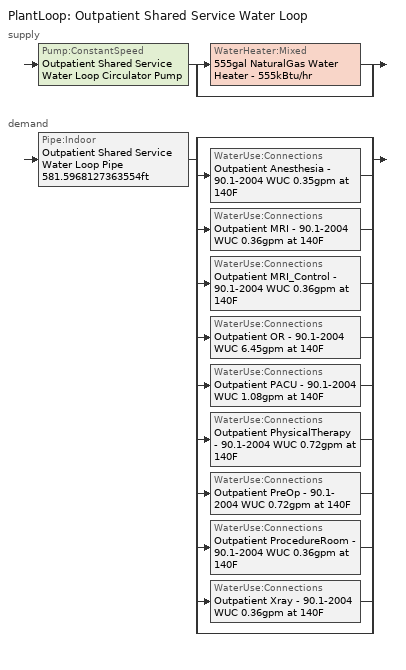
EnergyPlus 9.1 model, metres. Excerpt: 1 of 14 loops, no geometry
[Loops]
PlantLoop 'Outpatient Shared Service Water Loop'
 supply: Pump:ConstantSpeed 'Outpatient Shared Service Water Loop Circulator Pump' > split
  | WaterHeater:Mixed '555gal NaturalGas Water Heater - 555kBtu/hr'
  | bypass
 demand: Pipe:Indoor 'Outpatient Shared Service Water Loop Pipe 581.5968127363554ft' > split
  | bypass
  | WaterUse:Connections 'Outpatient Anesthesia - 90.1-2004 WUC 0.35gpm at 140F'
  | WaterUse:Connections 'Outpatient MRI - 90.1-2004 WUC 0.36gpm at 140F'
  | WaterUse:Connections 'Outpatient MRI_Control - 90.1-2004 WUC 0.36gpm at 140F'
  | WaterUse:Connections 'Outpatient OR - 90.1-2004 WUC 6.45gpm at 140F'
  | WaterUse:Connections 'Outpatient PACU - 90.1-2004 WUC 1.08gpm at 140F'
  | WaterUse:Connections 'Outpatient PhysicalTherapy - 90.1-2004 WUC 0.72gpm at 140F'
  | WaterUse:Connections 'Outpatient PreOp - 90.1-2004 WUC 0.72gpm at 140F'
  | WaterUse:Connections 'Outpatient ProcedureRoom - 90.1-2004 WUC 0.36gpm at 140F'
  | WaterUse:Connections 'Outpatient Xray - 90.1-2004 WUC 0.36gpm at 140F'
  | bypass
[Material] Roughness=Smooth; Thermal Absorptance=0.9; Solar Absorptance=0.7; Visible Absorptance=0.7
Name | Thickness {m} | Conductivity {W/m-K} | Density {kg/m3} | Specific Heat {J/kg-K}
Copper pipe 0.75in type L | 0.001143 | 386 | 8906.27 | 385.1856
Fiberglass batt 0.5in | 0.0127 | 0.0663448 | 11.2129 | 837.36
[Construction]
Copper pipe 0.75in type L with 0.5in fiberglass batt: Fiberglass batt 0.5in, Copper pipe 0.75in type L
[SetpointManager:Scheduled]
Service hot water setpoint manager: Control Variable=Temperature; Schedule=Service Water Loop Temp - 140F; Setpoint Node or NodeList=Outpatient Shared Service Water Loop Supply Outlet Node
[PlantLoop]
Outpatient Shared Service Water Loop: Fluid Type=Water; Plant Equipment Operation Scheme=Outpatient Shared Service Water Loop Operation Schemes; Maximum Loop Temperature {C}=60; Minimum Loop Temperature {C}=10; Maximum Loop Flow Rate {m3/s}=Autosize; Minimum Loop Flow Rate {m3/s}=0; Plant Loop Volume {m3}=Autocalculate; Load Distribution Scheme=Optimal; Plant Loop Demand Calculation Scheme=SingleSetpoint
[Sizing:Plant]
Outpatient Shared Service Water Loop: Loop Type=Heating; Design Loop Exit Temperature {C}=60; Loop Design Temperature Difference {deltaC}=5; Sizing Option=NonCoincident; Zone Timesteps in Averaging Window=1; Coincident Sizing Factor Mode=None
[Pump:ConstantSpeed]
Outpatient Shared Service Water Loop Circulator Pump: Design Flow Rate {m3/s}=Autosize; Design Pump Head {Pa}=29890.7; Design Power Consumption {W}=Autosize; Motor Efficiency=0.3; Fraction of Motor Inefficiencies to Fluid Stream=0; Pump Control Type=Intermittent; Design Power Sizing Method=PowerPerFlowPerPressure; Design Electric Power per Unit Flow Rate {W/(m3/s)}=348701.1; Design Shaft Power per Unit Flow Rate per Unit Head=1.28205
[PlantEquipmentOperationSchemes]
Outpatient Shared Service Water Loop Operation Schemes: Control Scheme Object Type 1=PlantEquipmentOperation:HeatingLoad; Control Scheme Name 1=Outpatient Shared Service Water Loop Heating Operation Scheme; Control Scheme Schedule Name 1=Always On Discrete
[PlantEquipmentList]
Outpatient Shared Service Water Loop Heating Equipment List: WaterHeater:Mixed, 555gal NaturalGas Water Heater - 555kBtu/hr
[PlantEquipmentOperation:HeatingLoad]
Outpatient Shared Service Water Loop Heating Operation Scheme: Load Range Lower Limit 1 {W}=0; Load Range Upper Limit 1 {W}=1000000000; Range Equipment List Name 1=Outpatient Shared Service Water Loop Heating Equipment List
[WaterHeater:Mixed]
555gal NaturalGas Water Heater - 555kBtu/hr: Tank Volume {m3}=2.10158; Setpoint Temperature Schedule=Service Water Loop Temp - 140F; Deadband Temperature Difference {deltaC}=2; Maximum Temperature Limit {C}=60; Heater Control Type=Cycle; Heater Maximum Capacity {W}=162707; Heater Ignition Minimum Flow Rate {m3/s}=0; Heater Ignition Delay {s}=0; Heater Fuel Type=NaturalGas; Heater Thermal Efficiency=0.78; Off Cycle Parasitic Fuel Consumption Rate {W}=0; Off Cycle Parasitic Fuel Type=NaturalGas; Off Cycle Parasitic Heat Fraction to Tank=0.8; On Cycle Parasitic Fuel Consumption Rate {W}=0; On Cycle Parasitic Fuel Type=NaturalGas; On Cycle Parasitic Heat Fraction to Tank=0; Ambient Temperature Indicator=Schedule; Ambient Temperature Schedule=Water Heater Ambient Temp Schedule - 71.6f; Off Cycle Loss Coefficient to Ambient Temperature {W/K}=6; Off Cycle Loss Fraction to Zone=1; On Cycle Loss Coefficient to Ambient Temperature {W/K}=6; On Cycle Loss Fraction to Zone=1; Use Side Effectiveness=1; Source Side Effectiveness=1; Use Side Design Flow Rate {m3/s}=Autosize; Source Side Design Flow Rate {m3/s}=Autosize; Indirect Water Heating Recovery Time {hr}=1.5; Source Side Flow Control Mode=IndirectHeatPrimarySetpoint
[Pipe:Indoor]
Outpatient Shared Service Water Loop Pipe 581.5968127363554ft: Construction=Copper pipe 0.75in type L with 0.5in fiberglass batt; Environment Type=Schedule; Ambient Temperature Schedule=Outpatient Shared Service Water Loop Piping Air Temp - 70F; Ambient Air Velocity Schedule=Outpatient Shared Service Water Loop Piping Air Velocity - 0.67mph; Pipe Inside Diameter {m}=0.019939; Pipe Length {m}=177.271
[WaterUse:Connections]
Name | Water Use Equipment Name 1
Outpatient Anesthesia - 90.1-2004 WUC 0.35gpm at 140F | Outpatient Anesthesia - 90.1-2004 Service Water Use 0.35gpm at 140F
Outpatient MRI - 90.1-2004 WUC 0.36gpm at 140F | Outpatient MRI - 90.1-2004 Service Water Use 0.36gpm at 140F
Outpatient MRI_Control - 90.1-2004 WUC 0.36gpm at 140F | Outpatient MRI_Control - 90.1-2004 Service Water Use 0.36gpm at 140F
Outpatient OR - 90.1-2004 WUC 6.45gpm at 140F | Outpatient OR - 90.1-2004 Service Water Use 6.45gpm at 140F
Outpatient PACU - 90.1-2004 WUC 1.08gpm at 140F | Outpatient PACU - 90.1-2004 Service Water Use 1.08gpm at 140F
Outpatient PhysicalTherapy - 90.1-2004 WUC 0.72gpm at 140F | Outpatient PhysicalTherapy - 90.1-2004 Service Water Use 0.72gpm at 140F
Outpatient PreOp - 90.1-2004 WUC 0.72gpm at 140F | Outpatient PreOp - 90.1-2004 Service Water Use 0.72gpm at 140F
Outpatient ProcedureRoom - 90.1-2004 WUC 0.36gpm at 140F | Outpatient ProcedureRoom - 90.1-2004 Service Water Use 0.36gpm at 140F
Outpatient Xray - 90.1-2004 WUC 0.36gpm at 140F | Outpatient Xray - 90.1-2004 Service Water Use 0.36gpm at 140F
[WaterUse:Equipment] Flow Rate Fraction Schedule=OutPatientHealthCare BLDG_SWH_SCH; Sensible Fraction Schedule=Fraction Sensible - 0.2; Latent Fraction Schedule=Fraction Latent - 0.05
Name | Peak Flow Rate {m3/s} | Target Temperature Schedule
Outpatient Anesthesia - 90.1-2004 Service Water Use 0.35gpm at 140F | 2.2273e-05 | Mixed Water At Faucet Temp - 140F
Outpatient MRI - 90.1-2004 Service Water Use 0.36gpm at 140F | 2.24988e-05 | Mixed Water At Faucet Temp - 140F 1
Outpatient MRI_Control - 90.1-2004 Service Water Use 0.36gpm at 140F | 2.25789e-05 | Mixed Water At Faucet Temp - 140F 2
Outpatient OR - 90.1-2004 Service Water Use 6.45gpm at 140F | 0.000406925 | Mixed Water At Faucet Temp - 140F 3
Outpatient PACU - 90.1-2004 Service Water Use 1.08gpm at 140F | 6.7925e-05 | Mixed Water At Faucet Temp - 140F 4
Outpatient PhysicalTherapy - 90.1-2004 Service Water Use 0.72gpm at 140F | 4.51835e-05 | Mixed Water At Faucet Temp - 140F 5
Outpatient PreOp - 90.1-2004 Service Water Use 0.72gpm at 140F | 4.52937e-05 | Mixed Water At Faucet Temp - 140F 6
Outpatient ProcedureRoom - 90.1-2004 Service Water Use 0.36gpm at 140F | 2.27238e-05 | Mixed Water At Faucet Temp - 140F 7
Outpatient Xray - 90.1-2004 Service Water Use 0.36gpm at 140F | 2.26156e-05 | Mixed Water At Faucet Temp - 140F 8
[Schedule:Day:Interval]
Fraction Latent - 0.05 Default: No, 24:00, 0.05
Fraction Sensible - 0.2 Default: No, 24:00, 0.2
Mixed Water At Faucet Temp - 140F Default; Mixed Water At Faucet Temp - 140F Default 1; Mixed Water At Faucet Temp - 140F Default 2; Mixed Water At Faucet Temp - 140F Default 3; Mixed Water At Faucet Temp - 140F Default 4; Mixed Water At Faucet Temp - 140F Default 5; Mixed Water At Faucet Temp - 140F Default 6; Mixed Water At Faucet Temp - 140F Default 7; Mixed Water At Faucet Temp - 140F Default 8; Service Water Loop Temp - 140F Default: No, 24:00, 60
Outpatient Shared Service Water Loop Piping Air Temp - 70F Default: No, 24:00, 21.1111
Outpatient Shared Service Water Loop Piping Air Velocity - 0.67mph Default: No, 24:00, 0.3
OutPatientHealthCare BLDG_SWH_SCH Default: No, 08:00, 0, 17:00, 0.01, 24:00, 0
OutPatientHealthCare BLDG_SWH_SCH SmrDsn|Wkdy Day; OutPatientHealthCare BLDG_SWH_SCH Summer Design Day: No, 07:00, 0.01, 08:00, 0.17, 09:00, 0.58, 10:00, 0.66, 11:00, 0.78, 12:00, 0.82, 13:00, 0.71, 14:00, 0.82, 15:00, 0.78, 16:00, 0.74, 17:00, 0.63, 18:00, 0.41, 21:00, 0.18, 22:00, 0.1, 24:00, 0.01
OutPatientHealthCare BLDG_SWH_SCH Winter Design Day; OutPatientHealthCare BLDG_SWH_SCH WntrDsn|Sat Day: No, 08:00, 0.01, 09:00, 0.2, 10:00, 0.28, 12:00, 0.3, 14:00, 0.24, 17:00, 0.23, 18:00, 0.1, 24:00, 0.01
Water Heater Ambient Temp Schedule - 71.6f Default: No, 24:00, 22
[Schedule:Week:Daily]
Fraction Latent - 0.05 Week Rule - Jan1-Dec31: Fraction Latent - 0.05 Default, Fraction Latent - 0.05 Default, Fraction Latent - 0.05 Default, Fraction Latent - 0.05 Default, Fraction Latent - 0.05 Default, Fraction Latent - 0.05 Default, Fraction Latent - 0.05 Default, Fraction Latent - 0.05 Default, Fraction Latent - 0.05 Default, Fraction Latent - 0.05 Default, Fraction Latent - 0.05 Default, Fraction Latent - 0.05 Default
Fraction Sensible - 0.2 Week Rule - Jan1-Dec31: Fraction Sensible - 0.2 Default, Fraction Sensible - 0.2 Default, Fraction Sensible - 0.2 Default, Fraction Sensible - 0.2 Default, Fraction Sensible - 0.2 Default, Fraction Sensible - 0.2 Default, Fraction Sensible - 0.2 Default, Fraction Sensible - 0.2 Default, Fraction Sensible - 0.2 Default, Fraction Sensible - 0.2 Default, Fraction Sensible - 0.2 Default, Fraction Sensible - 0.2 Default
Mixed Water At Faucet Temp - 140F Week Rule - Jan1-Dec31: Mixed Water At Faucet Temp - 140F Default, Mixed Water At Faucet Temp - 140F Default, Mixed Water At Faucet Temp - 140F Default, Mixed Water At Faucet Temp - 140F Default, Mixed Water At Faucet Temp - 140F Default, Mixed Water At Faucet Temp - 140F Default, Mixed Water At Faucet Temp - 140F Default, Mixed Water At Faucet Temp - 140F Default, Mixed Water At Faucet Temp - 140F Default, Mixed Water At Faucet Temp - 140F Default, Mixed Water At Faucet Temp - 140F Default, Mixed Water At Faucet Temp - 140F Default
Mixed Water At Faucet Temp - 140F 1 Week Rule - Jan1-Dec31: Mixed Water At Faucet Temp - 140F Default 1, Mixed Water At Faucet Temp - 140F Default 1, Mixed Water At Faucet Temp - 140F Default 1, Mixed Water At Faucet Temp - 140F Default 1, Mixed Water At Faucet Temp - 140F Default 1, Mixed Water At Faucet Temp - 140F Default 1, Mixed Water At Faucet Temp - 140F Default 1, Mixed Water At Faucet Temp - 140F Default 1, Mixed Water At Faucet Temp - 140F Default 1, Mixed Water At Faucet Temp - 140F Default 1, Mixed Water At Faucet Temp - 140F Default 1, Mixed Water At Faucet Temp - 140F Default 1
Mixed Water At Faucet Temp - 140F 2 Week Rule - Jan1-Dec31: Mixed Water At Faucet Temp - 140F Default 2, Mixed Water At Faucet Temp - 140F Default 2, Mixed Water At Faucet Temp - 140F Default 2, Mixed Water At Faucet Temp - 140F Default 2, Mixed Water At Faucet Temp - 140F Default 2, Mixed Water At Faucet Temp - 140F Default 2, Mixed Water At Faucet Temp - 140F Default 2, Mixed Water At Faucet Temp - 140F Default 2, Mixed Water At Faucet Temp - 140F Default 2, Mixed Water At Faucet Temp - 140F Default 2, Mixed Water At Faucet Temp - 140F Default 2, Mixed Water At Faucet Temp - 140F Default 2
Mixed Water At Faucet Temp - 140F 3 Week Rule - Jan1-Dec31: Mixed Water At Faucet Temp - 140F Default 3, Mixed Water At Faucet Temp - 140F Default 3, Mixed Water At Faucet Temp - 140F Default 3, Mixed Water At Faucet Temp - 140F Default 3, Mixed Water At Faucet Temp - 140F Default 3, Mixed Water At Faucet Temp - 140F Default 3, Mixed Water At Faucet Temp - 140F Default 3, Mixed Water At Faucet Temp - 140F Default 3, Mixed Water At Faucet Temp - 140F Default 3, Mixed Water At Faucet Temp - 140F Default 3, Mixed Water At Faucet Temp - 140F Default 3, Mixed Water At Faucet Temp - 140F Default 3
Mixed Water At Faucet Temp - 140F 4 Week Rule - Jan1-Dec31: Mixed Water At Faucet Temp - 140F Default 4, Mixed Water At Faucet Temp - 140F Default 4, Mixed Water At Faucet Temp - 140F Default 4, Mixed Water At Faucet Temp - 140F Default 4, Mixed Water At Faucet Temp - 140F Default 4, Mixed Water At Faucet Temp - 140F Default 4, Mixed Water At Faucet Temp - 140F Default 4, Mixed Water At Faucet Temp - 140F Default 4, Mixed Water At Faucet Temp - 140F Default 4, Mixed Water At Faucet Temp - 140F Default 4, Mixed Water At Faucet Temp - 140F Default 4, Mixed Water At Faucet Temp - 140F Default 4
Mixed Water At Faucet Temp - 140F 5 Week Rule - Jan1-Dec31: Mixed Water At Faucet Temp - 140F Default 5, Mixed Water At Faucet Temp - 140F Default 5, Mixed Water At Faucet Temp - 140F Default 5, Mixed Water At Faucet Temp - 140F Default 5, Mixed Water At Faucet Temp - 140F Default 5, Mixed Water At Faucet Temp - 140F Default 5, Mixed Water At Faucet Temp - 140F Default 5, Mixed Water At Faucet Temp - 140F Default 5, Mixed Water At Faucet Temp - 140F Default 5, Mixed Water At Faucet Temp - 140F Default 5, Mixed Water At Faucet Temp - 140F Default 5, Mixed Water At Faucet Temp - 140F Default 5
Mixed Water At Faucet Temp - 140F 6 Week Rule - Jan1-Dec31: Mixed Water At Faucet Temp - 140F Default 6, Mixed Water At Faucet Temp - 140F Default 6, Mixed Water At Faucet Temp - 140F Default 6, Mixed Water At Faucet Temp - 140F Default 6, Mixed Water At Faucet Temp - 140F Default 6, Mixed Water At Faucet Temp - 140F Default 6, Mixed Water At Faucet Temp - 140F Default 6, Mixed Water At Faucet Temp - 140F Default 6, Mixed Water At Faucet Temp - 140F Default 6, Mixed Water At Faucet Temp - 140F Default 6, Mixed Water At Faucet Temp - 140F Default 6, Mixed Water At Faucet Temp - 140F Default 6
Mixed Water At Faucet Temp - 140F 7 Week Rule - Jan1-Dec31: Mixed Water At Faucet Temp - 140F Default 7, Mixed Water At Faucet Temp - 140F Default 7, Mixed Water At Faucet Temp - 140F Default 7, Mixed Water At Faucet Temp - 140F Default 7, Mixed Water At Faucet Temp - 140F Default 7, Mixed Water At Faucet Temp - 140F Default 7, Mixed Water At Faucet Temp - 140F Default 7, Mixed Water At Faucet Temp - 140F Default 7, Mixed Water At Faucet Temp - 140F Default 7, Mixed Water At Faucet Temp - 140F Default 7, Mixed Water At Faucet Temp - 140F Default 7, Mixed Water At Faucet Temp - 140F Default 7
Mixed Water At Faucet Temp - 140F 8 Week Rule - Jan1-Dec31: Mixed Water At Faucet Temp - 140F Default 8, Mixed Water At Faucet Temp - 140F Default 8, Mixed Water At Faucet Temp - 140F Default 8, Mixed Water At Faucet Temp - 140F Default 8, Mixed Water At Faucet Temp - 140F Default 8, Mixed Water At Faucet Temp - 140F Default 8, Mixed Water At Faucet Temp - 140F Default 8, Mixed Water At Faucet Temp - 140F Default 8, Mixed Water At Faucet Temp - 140F Default 8, Mixed Water At Faucet Temp - 140F Default 8, Mixed Water At Faucet Temp - 140F Default 8, Mixed Water At Faucet Temp - 140F Default 8
Outpatient Shared Service Water Loop Piping Air Temp - 70F Week Rule - Jan1-Dec31: Outpatient Shared Service Water Loop Piping Air Temp - 70F Default, Outpatient Shared Service Water Loop Piping Air Temp - 70F Default, Outpatient Shared Service Water Loop Piping Air Temp - 70F Default, Outpatient Shared Service Water Loop Piping Air Temp - 70F Default, Outpatient Shared Service Water Loop Piping Air Temp - 70F Default, Outpatient Shared Service Water Loop Piping Air Temp - 70F Default, Outpatient Shared Service Water Loop Piping Air Temp - 70F Default, Outpatient Shared Service Water Loop Piping Air Temp - 70F Default, Outpatient Shared Service Water Loop Piping Air Temp - 70F Default, Outpatient Shared Service Water Loop Piping Air Temp - 70F Default, Outpatient Shared Service Water Loop Piping Air Temp - 70F Default, Outpatient Shared Service Water Loop Piping Air Temp - 70F Default
Outpatient Shared Service Water Loop Piping Air Velocity - 0.67mph Week Rule - Jan1-Dec31: Outpatient Shared Service Water Loop Piping Air Velocity - 0.67mph Default, Outpatient Shared Service Water Loop Piping Air Velocity - 0.67mph Default, Outpatient Shared Service Water Loop Piping Air Velocity - 0.67mph Default, Outpatient Shared Service Water Loop Piping Air Velocity - 0.67mph Default, Outpatient Shared Service Water Loop Piping Air Velocity - 0.67mph Default, Outpatient Shared Service Water Loop Piping Air Velocity - 0.67mph Default, Outpatient Shared Service Water Loop Piping Air Velocity - 0.67mph Default, Outpatient Shared Service Water Loop Piping Air Velocity - 0.67mph Default, Outpatient Shared Service Water Loop Piping Air Velocity - 0.67mph Default, Outpatient Shared Service Water Loop Piping Air Velocity - 0.67mph Default, Outpatient Shared Service Water Loop Piping Air Velocity - 0.67mph Default, Outpatient Shared Service Water Loop Piping Air Velocity - 0.67mph Default
OutPatientHealthCare BLDG_SWH_SCH Week Rule - Jan1-Dec31: OutPatientHealthCare BLDG_SWH_SCH Default, OutPatientHealthCare BLDG_SWH_SCH SmrDsn|Wkdy Day, OutPatientHealthCare BLDG_SWH_SCH SmrDsn|Wkdy Day, OutPatientHealthCare BLDG_SWH_SCH SmrDsn|Wkdy Day, OutPatientHealthCare BLDG_SWH_SCH SmrDsn|Wkdy Day, OutPatientHealthCare BLDG_SWH_SCH SmrDsn|Wkdy Day, OutPatientHealthCare BLDG_SWH_SCH WntrDsn|Sat Day, OutPatientHealthCare BLDG_SWH_SCH Default, OutPatientHealthCare BLDG_SWH_SCH Summer Design Day, OutPatientHealthCare BLDG_SWH_SCH Winter Design Day, OutPatientHealthCare BLDG_SWH_SCH Default, OutPatientHealthCare BLDG_SWH_SCH Default
Service Water Loop Temp - 140F Week Rule - Jan1-Dec31: Service Water Loop Temp - 140F Default, Service Water Loop Temp - 140F Default, Service Water Loop Temp - 140F Default, Service Water Loop Temp - 140F Default, Service Water Loop Temp - 140F Default, Service Water Loop Temp - 140F Default, Service Water Loop Temp - 140F Default, Service Water Loop Temp - 140F Default, Service Water Loop Temp - 140F Default, Service Water Loop Temp - 140F Default, Service Water Loop Temp - 140F Default, Service Water Loop Temp - 140F Default
Water Heater Ambient Temp Schedule - 71.6f Week Rule - Jan1-Dec31: Water Heater Ambient Temp Schedule - 71.6f Default, Water Heater Ambient Temp Schedule - 71.6f Default, Water Heater Ambient Temp Schedule - 71.6f Default, Water Heater Ambient Temp Schedule - 71.6f Default, Water Heater Ambient Temp Schedule - 71.6f Default, Water Heater Ambient Temp Schedule - 71.6f Default, Water Heater Ambient Temp Schedule - 71.6f Default, Water Heater Ambient Temp Schedule - 71.6f Default, Water Heater Ambient Temp Schedule - 71.6f Default, Water Heater Ambient Temp Schedule - 71.6f Default, Water Heater Ambient Temp Schedule - 71.6f Default, Water Heater Ambient Temp Schedule - 71.6f Default
[Schedule:Year]
Fraction Latent - 0.05: Fraction Latent - 0.05 Week Rule - Jan1-Dec31, 1, 1, 12, 31
Fraction Sensible - 0.2: Fraction Sensible - 0.2 Week Rule - Jan1-Dec31, 1, 1, 12, 31
Mixed Water At Faucet Temp - 140F: Mixed Water At Faucet Temp - 140F Week Rule - Jan1-Dec31, 1, 1, 12, 31
Mixed Water At Faucet Temp - 140F 1: Mixed Water At Faucet Temp - 140F 1 Week Rule - Jan1-Dec31, 1, 1, 12, 31
Mixed Water At Faucet Temp - 140F 2: Mixed Water At Faucet Temp - 140F 2 Week Rule - Jan1-Dec31, 1, 1, 12, 31
Mixed Water At Faucet Temp - 140F 3: Mixed Water At Faucet Temp - 140F 3 Week Rule - Jan1-Dec31, 1, 1, 12, 31
Mixed Water At Faucet Temp - 140F 4: Mixed Water At Faucet Temp - 140F 4 Week Rule - Jan1-Dec31, 1, 1, 12, 31
Mixed Water At Faucet Temp - 140F 5: Mixed Water At Faucet Temp - 140F 5 Week Rule - Jan1-Dec31, 1, 1, 12, 31
Mixed Water At Faucet Temp - 140F 6: Mixed Water At Faucet Temp - 140F 6 Week Rule - Jan1-Dec31, 1, 1, 12, 31
Mixed Water At Faucet Temp - 140F 7: Mixed Water At Faucet Temp - 140F 7 Week Rule - Jan1-Dec31, 1, 1, 12, 31
Mixed Water At Faucet Temp - 140F 8: Mixed Water At Faucet Temp - 140F 8 Week Rule - Jan1-Dec31, 1, 1, 12, 31
Outpatient Shared Service Water Loop Piping Air Temp - 70F: Outpatient Shared Service Water Loop Piping Air Temp - 70F Week Rule - Jan1-Dec31, 1, 1, 12, 31
Outpatient Shared Service Water Loop Piping Air Velocity - 0.67mph: Outpatient Shared Service Water Loop Piping Air Velocity - 0.67mph Week Rule - Jan1-Dec31, 1, 1, 12, 31
OutPatientHealthCare BLDG_SWH_SCH: OutPatientHealthCare BLDG_SWH_SCH Week Rule - Jan1-Dec31, 1, 1, 12, 31
Service Water Loop Temp - 140F: Service Water Loop Temp - 140F Week Rule - Jan1-Dec31, 1, 1, 12, 31
Water Heater Ambient Temp Schedule - 71.6f: Water Heater Ambient Temp Schedule - 71.6f Week Rule - Jan1-Dec31, 1, 1, 12, 31
[Schedule:Constant]
Always On Discrete: Hourly Value=1
